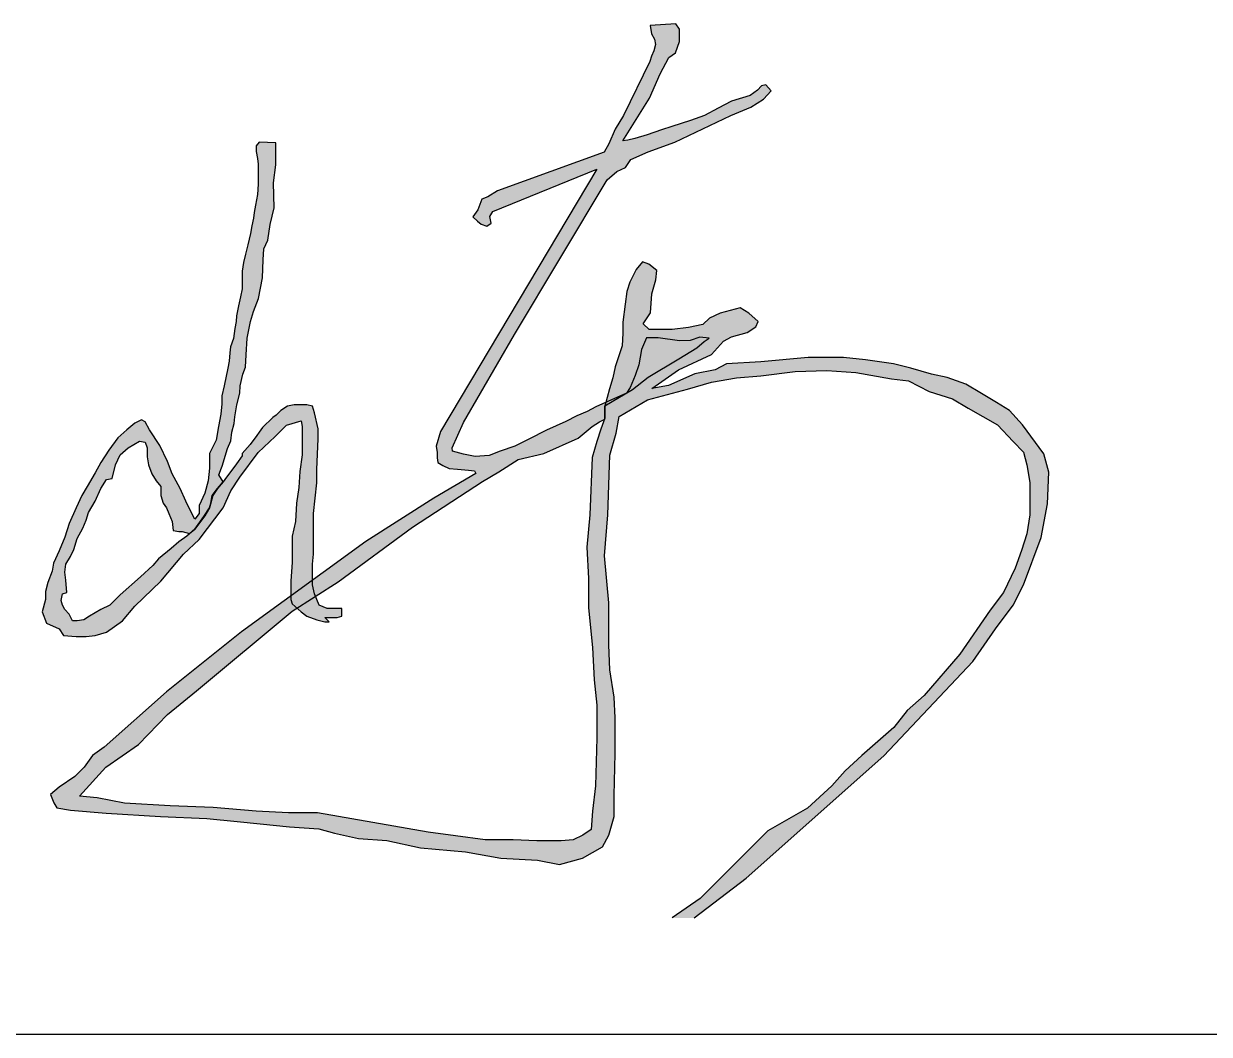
# Model space of a CAD drawing. Extents: x -266287 to 275962, y -324567 to 363765.
# Drawn here: x -76039 to -74777, y 38433 to 39509 of the extents above; entities that cross this region are included whole.
import ezdxf

# ---------------------------------------------------------------- set-up
doc = ezdxf.new("R2010")
doc.units = 0
doc.header["$LTSCALE"] = 1000
doc.linetypes.add('LENGSHUI', pattern=[22, 20, -1, 0, -1])
doc.layers.add('00签名', color=7, linetype='LENGSHUI')
doc.layers.add('PUB_TITLE', color=4, linetype='CONTINUOUS')

msp = doc.modelspace()

# ---------------------------------------------------------------- hatches: boundary and pattern name
at = {"layer": '00签名', "linetype": 'Continuous'}
for points in [[(-75325.44689, 38557.20301), (-75270.24624, 38599.60536), (-75123.53584, 38729.87988), (-75028.78197, 38830.31532), (-75004.80276, 38864.76292), (-74986.06949, 38890.2233), (-74974.82953, 38911.93867), (-74956.09627, 38962.11151), (-74949.35103, 38998.05494), (-74947.85489, 39031.75326), (-74953.09769, 39051.22352), (-74975.91078, 39082.16272), (-74989.84758, 39097.4161), (-75003.78123, 39106.03752), (-75019.71079, 39115.32254), (-75036.30042, 39125.26981), (-75056.20609, 39132.56402), (-75072.79886, 39135.88068), (-75094.6973, 39142.51265), (-75113.27655, 39147.1538), (-75143.13976, 39151.1327), (-75166.36776, 39153.78576), (-75204.19261, 39153.78576), (-75254.6247, 39149.14325), (-75291.12314, 39147.1538), (-75303.07032, 39140.52319), (-75324.96875, 39136.54293), (-75352.8392, 39123.9426), (-75370.75839, 39120.6273), (-75342.22159, 39140.52319), (-75307.04956, 39157.10242), (-75294.44233, 39171.0286), (-75285.81434, 39175.67111), (-75269.22471, 39180.31362), (-75259.93351, 39186.28198), (-75257.28068, 39192.25034), (-75267.23508, 39200.87176), (-75276.52628, 39206.84012), (-75297.76151, 39200.87176), (-75309.04233, 39195.56564), (-75316.34076, 39188.93368), (-75331.60397, 39185.61838), (-75348.85681, 39183.62892), (-75373.41122, 39183.62892), (-75379.64412, 39189.68295), (-75372.10995, 39201.39258), (-75370.43778, 39221.46389), (-75366.25423, 39236.51874), (-75365.415, 39246.5544), (-75373.78525, 39253.24483), (-75380.4802, 39255.75375), (-75387.17514, 39247.3907), (-75393.87008, 39234.00982), (-75397.21755, 39223.97281), (-75398.89286, 39210.59193), (-75401.40111, 39191.35556), (-75401.40111, 39179.6473), (-75402.24033, 39166.26506), (-75405.5878, 39155.3931), (-75409.77136, 39143.68483), (-75412.28275, 39131.97521), (-75415.63022, 39120.26694), (-75420.64985, 39101.86687), (-75420.64985, 39089.3223), (-75424.83655, 39077.61268), (-75429.0201, 39064.2318), (-75434.04288, 39047.50435), (-75436.65485, 38986.28548), (-75439.65972, 38951.74133), (-75438.15729, 38918.6971), (-75438.15729, 38887.15685), (-75433.64999, 38845.10092), (-75432.14441, 38810.55677), (-75429.13954, 38783.52033), (-75429.13954, 38748.97619), (-75430.64198, 38697.90856), (-75433.64999, 38670.87348), (-75435.21528, 38651.27675), (-75444.1073, 38645.35055), (-75454.48289, 38640.16682), (-75467.08384, 38639.4257), (-75493.02438, 38639.4257), (-75518.22314, 38640.16682), (-75547.86948, 38640.16682), (-75579.73804, 38644.61079), (-75608.64259, 38648.31365), (-75726.46729, 38668.9901), (-75757.31118, 38668.9901), (-75791.89543, 38670.85852), (-75837.69449, 38674.59402), (-75883.49356, 38676.46244), (-75932.09633, 38679.26509), (-75961.07317, 38684.86901), (-75979.76558, 38686.73743), (-75951.7254, 38717.56104), (-75917.14429, 38741.84788), (-75886.29726, 38773.6057), (-75855.45338, 38798.82539), (-75753.33507, 38883.70964), (-75704.50914, 38915.07855), (-75625.43338, 38973.14665), (-75551.02208, 39021.79511), (-75533.49264, 39032.17481), (-75512.71946, 39045.15045), (-75485.4525, 39051.63828), (-75449.09865, 39067.85715), (-75434.16547, 39080.18414), (-75426.3767, 39085.37467), (-75420.59642, 39088.09164), (-75420.59642, 39102.45569), (-75391.27383, 39119.69308), (-75374.60248, 39132.90806), (-75341.82869, 39152.44223), (-75322.85654, 39163.93293), (-75314.8069, 39170.8287), (-75309.63325, 39174.27591), (-75319.40849, 39175.42498), (-75329.75579, 39171.97777), (-75341.25349, 39171.40255), (-75363.67683, 39174.84976), (-75376.32493, 39174.84976), (-75381.50173, 39162.21), (-75384.37458, 39146.12167), (-75388.40097, 39134.63098), (-75393.57463, 39121.99122), (-75397.59788, 39115.67066), (-75430.36852, 39101.30662), (-75439.56857, 39096.13513), (-75450.49107, 39091.53885), (-75461.99191, 39085.79351), (-75482.68966, 39076.60095), (-75501.6618, 39066.83318), (-75516.6107, 39059.36356), (-75532.13479, 39054.19342), (-75543.63249, 39049.59579), (-75558.58139, 39048.44672), (-75571.22949, 39050.74486), (-75582.72719, 39054.19342), (-75583.30239, 39057.64063), (-75571.22949, 39084.64444), (-75516.80872, 39178.30649), (-75418.29562, 39342.87495), (-75407.79116, 39351.7085), (-75398.80171, 39356.20007), (-75393.02457, 39364.54272), (-75374.40132, 39372.88537), (-75346.15054, 39383.1522), (-75286.43354, 39411.38666), (-75265.24232, 39420.3698), (-75251.75814, 39428.71245), (-75243.40989, 39437.69559), (-75249.19017, 39444.1127), (-75253.6849, 39442.83036), (-75258.17962, 39438.33743), (-75265.88352, 39432.56217), (-75285.78919, 39426.78691), (-75299.91772, 39419.08747), (-75314.68431, 39411.38666), (-75329.45405, 39406.25325), (-75349.35972, 39399.83614), (-75360.27593, 39395.98642), (-75375.68687, 39390.85164), (-75388.52984, 39387.00192), (-75396.23374, 39385.07638), (-75401.36968, 39384.43589), (-75373.1189, 39429.99614), (-75361.55834, 39455.66322), (-75352.56889, 39472.98901), (-75345.50619, 39478.12242), (-75341.01147, 39490.31479), (-75341.01147, 39503.14901), (-75345.08501, 39509.13097), (-75372.2231, 39507.23807), (-75370.96269, 39498.40859), (-75367.80695, 39492.73124), (-75366.5434, 39487.05524), (-75368.43559, 39480.11731), (-75370.96269, 39474.44132), (-75372.85488, 39468.76397), (-75400.62475, 39411.36762), (-75409.46018, 39396.8608), (-75416.40344, 39381.09339), (-75421.45136, 39372.26256), (-75535.05794, 39331.26595), (-75545.15693, 39324.95899), (-75551.46841, 39322.43647), (-75555.88455, 39311.08313), (-75561.14621, 39303.42176), (-75556.27116, 39298.99274), (-75552.28249, 39295.8923), (-75546.07788, 39293.67711), (-75541.64601, 39296.77756), (-75542.97557, 39303.86507), (-75539.87327, 39309.17934), (-75429.07039, 39354.35748), (-75595.42872, 39074.86171), (-75600.07746, 39059.47778), (-75599.08736, 39052.55209), (-75599.08736, 39047.10999), (-75598.59074, 39042.16423), (-75593.14678, 39038.70071), (-75586.2161, 39035.73353), (-75577.30837, 39034.74356), (-75565.92068, 39033.75495), (-75559.48662, 39033.25997), (-75558.00305, 39030.29143), (-75602.85602, 39003.90499), (-75675.07654, 38957.87287), (-75807.51067, 38861.72638), (-75887.33136, 38797.91157), (-75953.75903, 38738.84534), (-75966.02366, 38729.93155), (-75974.94396, 38717.67527), (-75984.97695, 38707.64777), (-76001.70173, 38696.5052), (-76010.62204, 38688.70513), (-76007.27771, 38679.79271), (-76003.93024, 38674.22142), (-75989.4371, 38671.99263), (-75951.53052, 38668.65013), (-75893.55169, 38665.30764), (-75844.4963, 38663.07885), (-75812.16256, 38659.73635), (-75787.6333, 38657.50756), (-75756.41537, 38654.16506), (-75725.19745, 38651.93764), (-75708.47267, 38647.48007), (-75682.83073, 38641.90878), (-75652.72549, 38639.68135), (-75617.04741, 38631.88128), (-75569.10471, 38627.42507), (-75531.19813, 38620.73871), (-75492.17573, 38618.51128), (-75468.76229, 38614.05371), (-75444.23303, 38620.73871), (-75423.04809, 38632.995), (-75416.35943, 38645.25128), (-75410.78346, 38665.30764), (-75410.78346, 38687.59142), (-75409.67078, 38732.16034), (-75409.67078, 38770.04291), (-75410.78346, 38792.32669), (-75415.24361, 38821.29683), (-75416.35943, 38848.03682), (-75416.35943, 38875.89189), (-75416.35943, 38892.60575), (-75420.81958, 38942.7446), (-75417.47526, 38986.19845), (-75415.24361, 39049.70865), (-75408.55495, 39073.10751), (-75405.21062, 39090.93508), (-75375.10538, 39108.76129), (-75332.73866, 39119.90386), (-75307.09671, 39127.70393), (-75280.3358, 39132.16014), (-75254.69385, 39134.38893), (-75217.89996, 39138.84514), (-75184.45353, 39139.96022), (-75153.23561, 39137.73143), (-75115.32589, 39131.04643), (-75097.48843, 39128.81764), (-75075.18767, 39117.67507), (-75050.6584, 39109.87636), (-75033.93676, 39099.8475), (-75002.71884, 39082.02129), (-74985.99406, 39064.19373), (-74974.84525, 39053.05115), (-74971.50092, 39039.68116), (-74968.15345, 39020.73987), (-74968.15345, 38999.56981), (-74968.15345, 38986.19845), (-74971.50092, 38966.14345), (-74977.07375, 38948.31588), (-74983.76241, 38929.3746), (-74996.02704, 38903.74832), (-75010.52332, 38884.80568), (-75042.74077, 38837.98077), (-75080.7825, 38793.95986), (-75098.80541, 38777.95177), (-75112.82079, 38759.94334), (-75146.85813, 38729.92884), (-75164.8779, 38713.92074), (-75178.89642, 38697.91264), (-75204.92497, 38673.9005), (-75246.97424, 38649.88971), (-75319.05646, 38577.85464), (-75348.81411, 38557.20301)], [(-75788.47252, 39383.03797), (-75791.82314, 39379.01827), (-75791.82314, 39372.98872), (-75790.48415, 39365.61836), (-75789.81151, 39359.5888), (-75789.81151, 39351.5494), (-75789.81151, 39345.51984), (-75789.81151, 39338.14948), (-75790.48415, 39327.42982), (-75792.49577, 39316.04112), (-75793.83476, 39308.00172), (-75794.50426, 39301.9708), (-75796.51588, 39293.9314), (-75797.85801, 39285.892), (-75800.53913, 39273.83289), (-75803.22025, 39263.78363), (-75805.23188, 39255.07383), (-75806.57401, 39245.69361), (-75806.57401, 39235.64436), (-75806.57401, 39226.93455), (-75808.58564, 39218.22474), (-75810.59412, 39208.84589), (-75812.60575, 39198.12623), (-75813.27838, 39192.09668), (-75814.61737, 39184.72632), (-75815.9595, 39174.00666), (-75819.31012, 39165.29821), (-75819.98276, 39158.59825), (-75820.65225, 39149.88845), (-75821.99124, 39142.51808), (-75825.90448, 39123.70599), (-75828.31214, 39112.87754), (-75828.31214, 39104.45602), (-75829.51598, 39093.62621), (-75831.92364, 39080.3922), (-75834.33445, 39065.95336), (-75841.55744, 39051.51589), (-75841.55744, 39035.87359), (-75842.76128, 39022.63958), (-75846.37277, 39009.40421), (-75852.39194, 38996.16883), (-75852.39194, 38987.74731), (-75857.20727, 38981.73136), (-75862.02574, 38991.35634), (-75866.84107, 39000.98268), (-75872.86023, 39014.2167), (-75881.28706, 39029.859), (-75886.10239, 39043.09301), (-75894.53236, 39059.93741), (-75905.36685, 39076.78181), (-75910.18218, 39085.20469), (-75913.79368, 39087.61026), (-75921.01981, 39084.00123), (-75929.44664, 39076.78181), (-75939.0773, 39068.36029), (-75948.7111, 39055.12492), (-75957.13793, 39041.88955), (-75963.15709, 39031.0611), (-75971.58392, 39016.62362), (-75977.60622, 39006.99728), (-75983.62539, 38993.76327), (-75990.84838, 38976.91887), (-75995.66371, 38962.48003), (-76001.68287, 38948.04255), (-76007.70518, 38934.80718), (-76008.90901, 38926.38566), (-76013.72434, 38914.35375), (-76016.132, 38904.72741), (-76016.132, 38896.30589), (-76019.7435, 38883.07051), (-76014.92817, 38871.0386), (-76001.68287, 38865.02265), (-75996.86754, 38857.80323), (-75983.62539, 38856.60113), (-75972.78775, 38856.60113), (-75963.15709, 38857.80323), (-75951.11877, 38861.41362), (-75934.26197, 38873.44553), (-75921.01981, 38889.08647), (-75893.32852, 38915.55585), (-75869.24873, 38944.43216), (-75852.39194, 38960.07446), (-75827.10831, 38993.76327), (-75818.68149, 39011.81113), (-75809.05083, 39026.24861), (-75789.78636, 39052.71935), (-75771.72573, 39069.56375), (-75759.68741, 39081.59566), (-75744.03445, 39086.40816), (-75742.83061, 39080.3922), (-75742.83061, 39065.95336), (-75742.83061, 39050.31243), (-75745.23828, 39032.26456), (-75746.44211, 39015.42016), (-75748.85292, 38998.57576), (-75750.05675, 38979.32443), (-75753.66825, 38963.68349), (-75753.66825, 38951.65158), (-75753.66825, 38936.01064), (-75754.87208, 38915.55585), (-75754.87208, 38902.32184), (-75754.87208, 38896.30589), (-75753.66825, 38891.49339), (-75744.03445, 38883.07051), (-75738.01528, 38878.25802), (-75727.18079, 38874.64899), (-75718.75082, 38872.24207), (-75716.34316, 38872.24207), (-75713.93549, 38872.24207), (-75718.75082, 38877.05456), (-75713.93549, 38877.05456), (-75705.50867, 38877.05456), (-75700.69334, 38878.25802), (-75700.69334, 38886.67954), (-75709.12016, 38886.67954), (-75716.34316, 38886.67954), (-75724.77313, 38890.28993), (-75729.58846, 38902.32184), (-75731.99612, 38911.94682), (-75731.99612, 38921.57181), (-75731.99612, 38933.60372), (-75730.79229, 38944.43216), (-75730.79229, 38964.88696), (-75730.79229, 38978.12233), (-75730.79229, 38987.74731), (-75727.18079, 39020.23265), (-75727.18079, 39034.67149), (-75725.97696, 39067.15683), (-75725.97696, 39077.98527), (-75729.58846, 39094.82968), (-75731.99612, 39102.04909), (-75738.01528, 39103.25256), (-75742.83061, 39103.25256), (-75751.26058, 39103.25256), (-75758.48358, 39102.04909), (-75765.70657, 39097.2366), (-75770.5219, 39092.42411), (-75774.1334, 39090.01718), (-75784.97103, 39079.18874), (-75788.58253, 39074.37625), (-75790.9902, 39070.76586), (-75798.21319, 39061.14087), (-75806.64316, 39051.51589), (-75806.64316, 39049.10896), (-75812.66232, 39040.68744), (-75818.68149, 39032.26456), (-75823.49681, 39026.24861), (-75827.10831, 39021.43611), (-75833.12747, 39014.2167), (-75837.94595, 39006.99728), (-75841.55744, 38993.76327), (-75846.37277, 38985.34039), (-75857.20727, 38970.90291), (-75865.63724, 38963.68349), (-75874.06406, 38957.66754), (-75882.49089, 38950.44812), (-75895.73619, 38939.61967), (-75901.75535, 38932.40026), (-75914.99751, 38920.36971), (-75936.66964, 38901.11838), (-75947.50727, 38890.28993), (-75957.13793, 38885.47744), (-75969.17625, 38878.25802), (-75975.19856, 38874.64899), (-75982.42155, 38873.44553), (-75987.23688, 38873.44553), (-75990.84838, 38880.66359), (-75995.66371, 38885.47744), (-75998.07138, 38890.28993), (-75999.27521, 38895.10242), (-75998.07138, 38902.32184), (-75993.25605, 38903.52394), (-75994.45988, 38916.75932), (-75995.66371, 38925.1822), (-75994.45988, 38933.60372), (-75989.64455, 38942.0266), (-75986.03305, 38949.24602), (-75982.42155, 38961.27657), (-75976.40239, 38972.10637), (-75972.78775, 38980.52789), (-75970.38009, 38988.95077), (-75963.15709, 39000.98268), (-75957.13793, 39014.2167), (-75951.11877, 39023.84304), (-75945.09646, 39025.04514), (-75941.48496, 39039.48398), (-75936.66964, 39050.31243), (-75928.24281, 39057.53184), (-75916.20134, 39064.7499), (-75910.18218, 39063.5478), (-75907.77451, 39057.53184), (-75907.77451, 39047.9055), (-75906.57068, 39039.48398), (-75902.95918, 39029.859), (-75898.14385, 39022.63958), (-75893.32852, 39016.62362), (-75893.32852, 39006.99728), (-75890.92086, 38998.57576), (-75887.30622, 38993.76327), (-75884.89855, 38987.74731), (-75881.28706, 38979.32443), (-75880.08323, 38969.69945), (-75874.06406, 38968.49598), (-75870.45257, 38968.49598), (-75862.95926, 38966.56772), (-75857.20727, 38970.90291), (-75847.38802, 38984.41161), (-75841.55744, 38993.76327), (-75840.19331, 38998.79469), (-75838.54629, 39007.0136), (-75833.12747, 39014.2167), (-75827.10831, 39021.43611), (-75831.55589, 39028.79288), (-75828.6799, 39036.39441), (-75827.85639, 39038.2438), (-75822.51615, 39056.91447), (-75818.76635, 39065.22993), (-75817.87369, 39074.14371), (-75815.22086, 39083.42058), (-75814.55765, 39090.71071), (-75812.56803, 39103.30015), (-75809.25513, 39115.89096), (-75809.01625, 39123.73862), (-75806.09625, 39136.08602), (-75803.31141, 39143.62092), (-75802.5099, 39156.57888), (-75801.29664, 39174.20384), (-75797.9806, 39192.09532), (-75794.66456, 39202.69803), (-75789.31803, 39216.66772), (-75785.22877, 39238.57618), (-75784.39269, 39257.79624), (-75783.55661, 39269.49634), (-75779.3762, 39278.6889), (-75776.86795, 39295.40139), (-75772.68754, 39312.95155), (-75773.52363, 39339.69291), (-75771.01538, 39358.91432), (-75771.01538, 39374.79187), (-75771.01538, 39382.31317)]]:
    msp.add_hatch(color=256, dxfattribs=at).paths.add_polyline_path(points)

# ---------------------------------------------------------------- linework, layer by layer
msp.add_lwpolyline([(-75325.44689, 38557.20301), (-75270.24624, 38599.60536), (-75123.53584, 38729.87988), (-75028.78197, 38830.31532), (-75004.80276, 38864.76292), (-74986.06949, 38890.2233), (-74974.82953, 38911.93867), (-74956.09627, 38962.11151), (-74949.35103, 38998.05494), (-74947.85489, 39031.75326), (-74953.09769, 39051.22352), (-74975.91078, 39082.16272), (-74989.84758, 39097.4161), (-75003.78123, 39106.03752), (-75019.71079, 39115.32254), (-75036.30042, 39125.26981), (-75056.20609, 39132.56402), (-75072.79886, 39135.88068), (-75094.6973, 39142.51265), (-75113.27655, 39147.1538), (-75143.13976, 39151.1327), (-75166.36776, 39153.78576), (-75204.19261, 39153.78576), (-75254.6247, 39149.14325), (-75291.12314, 39147.1538), (-75303.07032, 39140.52319), (-75324.96875, 39136.54293), (-75352.8392, 39123.9426), (-75370.75839, 39120.6273), (-75342.22159, 39140.52319), (-75307.04956, 39157.10242), (-75294.44233, 39171.0286), (-75285.81434, 39175.67111), (-75269.22471, 39180.31362), (-75259.93351, 39186.28198), (-75257.28068, 39192.25034), (-75267.23508, 39200.87176), (-75276.52628, 39206.84012), (-75297.76151, 39200.87176), (-75309.04233, 39195.56564), (-75316.34076, 39188.93368), (-75331.60397, 39185.61838), (-75348.85681, 39183.62892), (-75373.41122, 39183.62892), (-75379.64412, 39189.68295), (-75372.10995, 39201.39258), (-75370.43778, 39221.46389), (-75366.25423, 39236.51874), (-75365.415, 39246.5544), (-75373.78525, 39253.24483), (-75380.4802, 39255.75375), (-75387.17514, 39247.3907), (-75393.87008, 39234.00982), (-75397.21755, 39223.97281), (-75398.89286, 39210.59193), (-75401.40111, 39191.35556), (-75401.40111, 39179.6473), (-75402.24033, 39166.26506), (-75405.5878, 39155.3931), (-75409.77136, 39143.68483), (-75412.28275, 39131.97521), (-75415.63022, 39120.26694), (-75420.64985, 39101.86687), (-75420.64985, 39089.3223), (-75424.83655, 39077.61268), (-75429.0201, 39064.2318), (-75434.04288, 39047.50435), (-75436.65485, 38986.28548), (-75439.65972, 38951.74133), (-75438.15729, 38918.6971), (-75438.15729, 38887.15685), (-75433.64999, 38845.10092), (-75432.14441, 38810.55677), (-75429.13954, 38783.52033), (-75429.13954, 38748.97619), (-75430.64198, 38697.90856), (-75433.64999, 38670.87348), (-75435.21528, 38651.27675), (-75444.1073, 38645.35055), (-75454.48289, 38640.16682), (-75467.08384, 38639.4257), (-75493.02438, 38639.4257), (-75518.22314, 38640.16682), (-75547.86948, 38640.16682), (-75579.73804, 38644.61079), (-75608.64259, 38648.31365), (-75726.46729, 38668.9901), (-75757.31118, 38668.9901), (-75791.89543, 38670.85852), (-75837.69449, 38674.59402), (-75883.49356, 38676.46244), (-75932.09633, 38679.26509), (-75961.07317, 38684.86901), (-75979.76558, 38686.73743), (-75951.7254, 38717.56104), (-75917.14429, 38741.84788), (-75886.29726, 38773.6057), (-75855.45338, 38798.82539), (-75753.33507, 38883.70964), (-75704.50914, 38915.07855), (-75625.43338, 38973.14665), (-75551.02208, 39021.79511), (-75533.49264, 39032.17481), (-75512.71946, 39045.15045), (-75485.4525, 39051.63828), (-75449.09865, 39067.85715), (-75434.16547, 39080.18414), (-75426.3767, 39085.37467), (-75420.59642, 39088.09164), (-75420.59642, 39102.45569), (-75391.27383, 39119.69308), (-75374.60248, 39132.90806), (-75341.82869, 39152.44223), (-75322.85654, 39163.93293), (-75314.8069, 39170.8287), (-75309.63325, 39174.27591), (-75319.40849, 39175.42498), (-75329.75579, 39171.97777), (-75341.25349, 39171.40255), (-75363.67683, 39174.84976), (-75376.32493, 39174.84976), (-75381.50173, 39162.21), (-75384.37458, 39146.12167), (-75388.40097, 39134.63098), (-75393.57463, 39121.99122), (-75397.59788, 39115.67066), (-75430.36852, 39101.30662), (-75439.56857, 39096.13513), (-75450.49107, 39091.53885), (-75461.99191, 39085.79351), (-75482.68966, 39076.60095), (-75501.6618, 39066.83318), (-75516.6107, 39059.36356), (-75532.13479, 39054.19342), (-75543.63249, 39049.59579), (-75558.58139, 39048.44672), (-75571.22949, 39050.74486), (-75582.72719, 39054.19342), (-75583.30239, 39057.64063), (-75571.22949, 39084.64444), (-75516.80872, 39178.30649), (-75418.29562, 39342.87495), (-75407.79116, 39351.7085), (-75398.80171, 39356.20007), (-75393.02457, 39364.54272), (-75374.40132, 39372.88537), (-75346.15054, 39383.1522), (-75286.43354, 39411.38666), (-75265.24232, 39420.3698), (-75251.75814, 39428.71245), (-75243.40989, 39437.69559), (-75249.19017, 39444.1127), (-75253.6849, 39442.83036), (-75258.17962, 39438.33743), (-75265.88352, 39432.56217), (-75285.78919, 39426.78691), (-75299.91772, 39419.08747), (-75314.68431, 39411.38666), (-75329.45405, 39406.25325), (-75349.35972, 39399.83614), (-75360.27593, 39395.98642), (-75375.68687, 39390.85164), (-75388.52984, 39387.00192), (-75396.23374, 39385.07638), (-75401.36968, 39384.43589), (-75373.1189, 39429.99614), (-75361.55834, 39455.66322), (-75352.56889, 39472.98901), (-75345.50619, 39478.12242), (-75341.01147, 39490.31479), (-75341.01147, 39503.14901), (-75345.08501, 39509.13097), (-75372.2231, 39507.23807), (-75370.96269, 39498.40859), (-75367.80695, 39492.73124), (-75366.5434, 39487.05524), (-75368.43559, 39480.11731), (-75370.96269, 39474.44132), (-75372.85488, 39468.76397), (-75400.62475, 39411.36762), (-75409.46018, 39396.8608), (-75416.40344, 39381.09339), (-75421.45136, 39372.26256), (-75535.05794, 39331.26595), (-75545.15693, 39324.95899), (-75551.46841, 39322.43647), (-75555.88455, 39311.08313), (-75561.14621, 39303.42176), (-75556.27116, 39298.99274), (-75552.28249, 39295.8923), (-75546.07788, 39293.67711), (-75541.64601, 39296.77756), (-75542.97557, 39303.86507), (-75539.87327, 39309.17934), (-75429.07039, 39354.35748), (-75595.42872, 39074.86171), (-75600.07746, 39059.47778), (-75599.08736, 39052.55209), (-75599.08736, 39047.10999), (-75598.59074, 39042.16423), (-75593.14678, 39038.70071), (-75586.2161, 39035.73353), (-75577.30837, 39034.74356), (-75565.92068, 39033.75495), (-75559.48662, 39033.25997), (-75558.00305, 39030.29143), (-75602.85602, 39003.90499), (-75675.07654, 38957.87287), (-75807.51067, 38861.72638), (-75887.33136, 38797.91157), (-75953.75903, 38738.84534), (-75966.02366, 38729.93155), (-75974.94396, 38717.67527), (-75984.97695, 38707.64777), (-76001.70173, 38696.5052), (-76010.62204, 38688.70513), (-76007.27771, 38679.79271), (-76003.93024, 38674.22142), (-75989.4371, 38671.99263), (-75951.53052, 38668.65013), (-75893.55169, 38665.30764), (-75844.4963, 38663.07885), (-75812.16256, 38659.73635), (-75787.6333, 38657.50756), (-75756.41537, 38654.16506), (-75725.19745, 38651.93764), (-75708.47267, 38647.48007), (-75682.83073, 38641.90878), (-75652.72549, 38639.68135), (-75617.04741, 38631.88128), (-75569.10471, 38627.42507), (-75531.19813, 38620.73871), (-75492.17573, 38618.51128), (-75468.76229, 38614.05371), (-75444.23303, 38620.73871), (-75423.04809, 38632.995), (-75416.35943, 38645.25128), (-75410.78346, 38665.30764), (-75410.78346, 38687.59142), (-75409.67078, 38732.16034), (-75409.67078, 38770.04291), (-75410.78346, 38792.32669), (-75415.24361, 38821.29683), (-75416.35943, 38848.03682), (-75416.35943, 38875.89189), (-75416.35943, 38892.60575), (-75420.81958, 38942.7446), (-75417.47526, 38986.19845), (-75415.24361, 39049.70865), (-75408.55495, 39073.10751), (-75405.21062, 39090.93508), (-75375.10538, 39108.76129), (-75332.73866, 39119.90386), (-75307.09671, 39127.70393), (-75280.3358, 39132.16014), (-75254.69385, 39134.38893), (-75217.89996, 39138.84514), (-75184.45353, 39139.96022), (-75153.23561, 39137.73143), (-75115.32589, 39131.04643), (-75097.48843, 39128.81764), (-75075.18767, 39117.67507), (-75050.6584, 39109.87636), (-75033.93676, 39099.8475), (-75002.71884, 39082.02129), (-74985.99406, 39064.19373), (-74974.84525, 39053.05115), (-74971.50092, 39039.68116), (-74968.15345, 39020.73987), (-74968.15345, 38999.56981), (-74968.15345, 38986.19845), (-74971.50092, 38966.14345), (-74977.07375, 38948.31588), (-74983.76241, 38929.3746), (-74996.02704, 38903.74832), (-75010.52332, 38884.80568), (-75042.74077, 38837.98077), (-75080.7825, 38793.95986), (-75098.80541, 38777.95177), (-75112.82079, 38759.94334), (-75146.85813, 38729.92884), (-75164.8779, 38713.92074), (-75178.89642, 38697.91264), (-75204.92497, 38673.9005), (-75246.97424, 38649.88971), (-75319.05646, 38577.85464), (-75348.81411, 38557.20301)], dxfattribs=at)
msp.add_lwpolyline([(-75788.47252, 39383.03797), (-75791.82314, 39379.01827), (-75791.82314, 39372.98872), (-75790.48415, 39365.61836), (-75789.81151, 39359.5888), (-75789.81151, 39351.5494), (-75789.81151, 39345.51984), (-75789.81151, 39338.14948), (-75790.48415, 39327.42982), (-75792.49577, 39316.04112), (-75793.83476, 39308.00172), (-75794.50426, 39301.9708), (-75796.51588, 39293.9314), (-75797.85801, 39285.892), (-75800.53913, 39273.83289), (-75803.22025, 39263.78363), (-75805.23188, 39255.07383), (-75806.57401, 39245.69361), (-75806.57401, 39235.64436), (-75806.57401, 39226.93455), (-75808.58564, 39218.22474), (-75810.59412, 39208.84589), (-75812.60575, 39198.12623), (-75813.27838, 39192.09668), (-75814.61737, 39184.72632), (-75815.9595, 39174.00666), (-75819.31012, 39165.29821), (-75819.98276, 39158.59825), (-75820.65225, 39149.88845), (-75821.99124, 39142.51808), (-75825.90448, 39123.70599), (-75828.31214, 39112.87754), (-75828.31214, 39104.45602), (-75829.51598, 39093.62621), (-75831.92364, 39080.3922), (-75834.33445, 39065.95336), (-75841.55744, 39051.51589), (-75841.55744, 39035.87359), (-75842.76128, 39022.63958), (-75846.37277, 39009.40421), (-75852.39194, 38996.16883), (-75852.39194, 38987.74731), (-75857.20727, 38981.73136), (-75862.02574, 38991.35634), (-75866.84107, 39000.98268), (-75872.86023, 39014.2167), (-75881.28706, 39029.859), (-75886.10239, 39043.09301), (-75894.53236, 39059.93741), (-75905.36685, 39076.78181), (-75910.18218, 39085.20469), (-75913.79368, 39087.61026), (-75921.01981, 39084.00123), (-75929.44664, 39076.78181), (-75939.0773, 39068.36029), (-75948.7111, 39055.12492), (-75957.13793, 39041.88955), (-75963.15709, 39031.0611), (-75971.58392, 39016.62362), (-75977.60622, 39006.99728), (-75983.62539, 38993.76327), (-75990.84838, 38976.91887), (-75995.66371, 38962.48003), (-76001.68287, 38948.04255), (-76007.70518, 38934.80718), (-76008.90901, 38926.38566), (-76013.72434, 38914.35375), (-76016.132, 38904.72741), (-76016.132, 38896.30589), (-76019.7435, 38883.07051), (-76014.92817, 38871.0386), (-76001.68287, 38865.02265), (-75996.86754, 38857.80323), (-75983.62539, 38856.60113), (-75972.78775, 38856.60113), (-75963.15709, 38857.80323), (-75951.11877, 38861.41362), (-75934.26197, 38873.44553), (-75921.01981, 38889.08647), (-75893.32852, 38915.55585), (-75869.24873, 38944.43216), (-75852.39194, 38960.07446), (-75827.10831, 38993.76327), (-75818.68149, 39011.81113), (-75809.05083, 39026.24861), (-75789.78636, 39052.71935), (-75771.72573, 39069.56375), (-75759.68741, 39081.59566), (-75744.03445, 39086.40816), (-75742.83061, 39080.3922), (-75742.83061, 39065.95336), (-75742.83061, 39050.31243), (-75745.23828, 39032.26456), (-75746.44211, 39015.42016), (-75748.85292, 38998.57576), (-75750.05675, 38979.32443), (-75753.66825, 38963.68349), (-75753.66825, 38951.65158), (-75753.66825, 38936.01064), (-75754.87208, 38915.55585), (-75754.87208, 38902.32184), (-75754.87208, 38896.30589), (-75753.66825, 38891.49339), (-75744.03445, 38883.07051), (-75738.01528, 38878.25802), (-75727.18079, 38874.64899), (-75718.75082, 38872.24207), (-75716.34316, 38872.24207), (-75713.93549, 38872.24207), (-75718.75082, 38877.05456), (-75713.93549, 38877.05456), (-75705.50867, 38877.05456), (-75700.69334, 38878.25802), (-75700.69334, 38878.25802), (-75700.69334, 38886.67954), (-75709.12016, 38886.67954), (-75716.34316, 38886.67954), (-75724.77313, 38890.28993), (-75729.58846, 38902.32184), (-75731.99612, 38911.94682), (-75731.99612, 38921.57181), (-75731.99612, 38933.60372), (-75730.79229, 38944.43216), (-75730.79229, 38964.88696), (-75730.79229, 38978.12233), (-75730.79229, 38987.74731), (-75727.18079, 39020.23265), (-75727.18079, 39034.67149), (-75725.97696, 39067.15683), (-75725.97696, 39077.98527), (-75729.58846, 39094.82968), (-75731.99612, 39102.04909), (-75738.01528, 39103.25256), (-75742.83061, 39103.25256), (-75751.26058, 39103.25256), (-75758.48358, 39102.04909), (-75765.70657, 39097.2366), (-75770.5219, 39092.42411), (-75774.1334, 39090.01718), (-75784.97103, 39079.18874), (-75788.58253, 39074.37625), (-75790.9902, 39070.76586), (-75798.21319, 39061.14087), (-75806.64316, 39051.51589), (-75806.64316, 39049.10896), (-75812.66232, 39040.68744), (-75818.68149, 39032.26456), (-75823.49681, 39026.24861), (-75827.10831, 39021.43611), (-75833.12747, 39014.2167), (-75837.94595, 39006.99728), (-75841.55744, 38993.76327), (-75846.37277, 38985.34039), (-75857.20727, 38970.90291), (-75865.63724, 38963.68349), (-75874.06406, 38957.66754), (-75882.49089, 38950.44812), (-75895.73619, 38939.61967), (-75901.75535, 38932.40026), (-75914.99751, 38920.36971), (-75936.66964, 38901.11838), (-75947.50727, 38890.28993), (-75957.13793, 38885.47744), (-75969.17625, 38878.25802), (-75975.19856, 38874.64899), (-75982.42155, 38873.44553), (-75987.23688, 38873.44553), (-75990.84838, 38880.66359), (-75995.66371, 38885.47744), (-75998.07138, 38890.28993), (-75999.27521, 38895.10242), (-75998.07138, 38902.32184), (-75993.25605, 38903.52394), (-75994.45988, 38916.75932), (-75995.66371, 38925.1822), (-75994.45988, 38933.60372), (-75989.64455, 38942.0266), (-75986.03305, 38949.24602), (-75982.42155, 38961.27657), (-75976.40239, 38972.10637), (-75972.78775, 38980.52789), (-75970.38009, 38988.95077), (-75963.15709, 39000.98268), (-75957.13793, 39014.2167), (-75951.11877, 39023.84304), (-75945.09646, 39025.04514), (-75941.48496, 39039.48398), (-75936.66964, 39050.31243), (-75928.24281, 39057.53184), (-75916.20134, 39064.7499), (-75910.18218, 39063.5478), (-75907.77451, 39057.53184), (-75907.77451, 39047.9055), (-75906.57068, 39039.48398), (-75902.95918, 39029.859), (-75898.14385, 39022.63958), (-75893.32852, 39016.62362), (-75893.32852, 39006.99728), (-75890.92086, 38998.57576), (-75887.30622, 38993.76327), (-75884.89855, 38987.74731), (-75881.28706, 38979.32443), (-75880.08323, 38969.69945), (-75874.06406, 38968.49598), (-75870.45257, 38968.49598), (-75862.95926, 38966.56772), (-75857.20727, 38970.90291), (-75847.38802, 38984.41161), (-75841.55744, 38993.76327), (-75840.19331, 38998.79469), (-75838.54629, 39007.0136), (-75833.12747, 39014.2167), (-75827.10831, 39021.43611), (-75831.55589, 39028.79288), (-75828.6799, 39036.39441), (-75827.85639, 39038.2438), (-75822.51615, 39056.91447), (-75818.76635, 39065.22993), (-75817.87369, 39074.14371), (-75815.22086, 39083.42058), (-75814.55765, 39090.71071), (-75812.56803, 39103.30015), (-75809.25513, 39115.89096), (-75809.01625, 39123.73862), (-75806.09625, 39136.08602), (-75803.31141, 39143.62092), (-75802.5099, 39156.57888), (-75801.29664, 39174.20384), (-75797.9806, 39192.09532), (-75794.66456, 39202.69803), (-75789.31803, 39216.66772), (-75785.22877, 39238.57618), (-75784.39269, 39257.79624), (-75783.55661, 39269.49634), (-75779.3762, 39278.6889), (-75776.86795, 39295.40139), (-75772.68754, 39312.95155), (-75773.52363, 39339.69291), (-75771.01538, 39358.91432), (-75771.01538, 39374.79187), (-75771.01538, 39382.31317)], close=True, dxfattribs=at)
at = {"layer": 'PUB_TITLE'}
msp.add_line((-82183.49798, 38433.30504), (-73764.58828, 38433.30504), dxfattribs=at)

doc.saveas('drawing.dxf')
